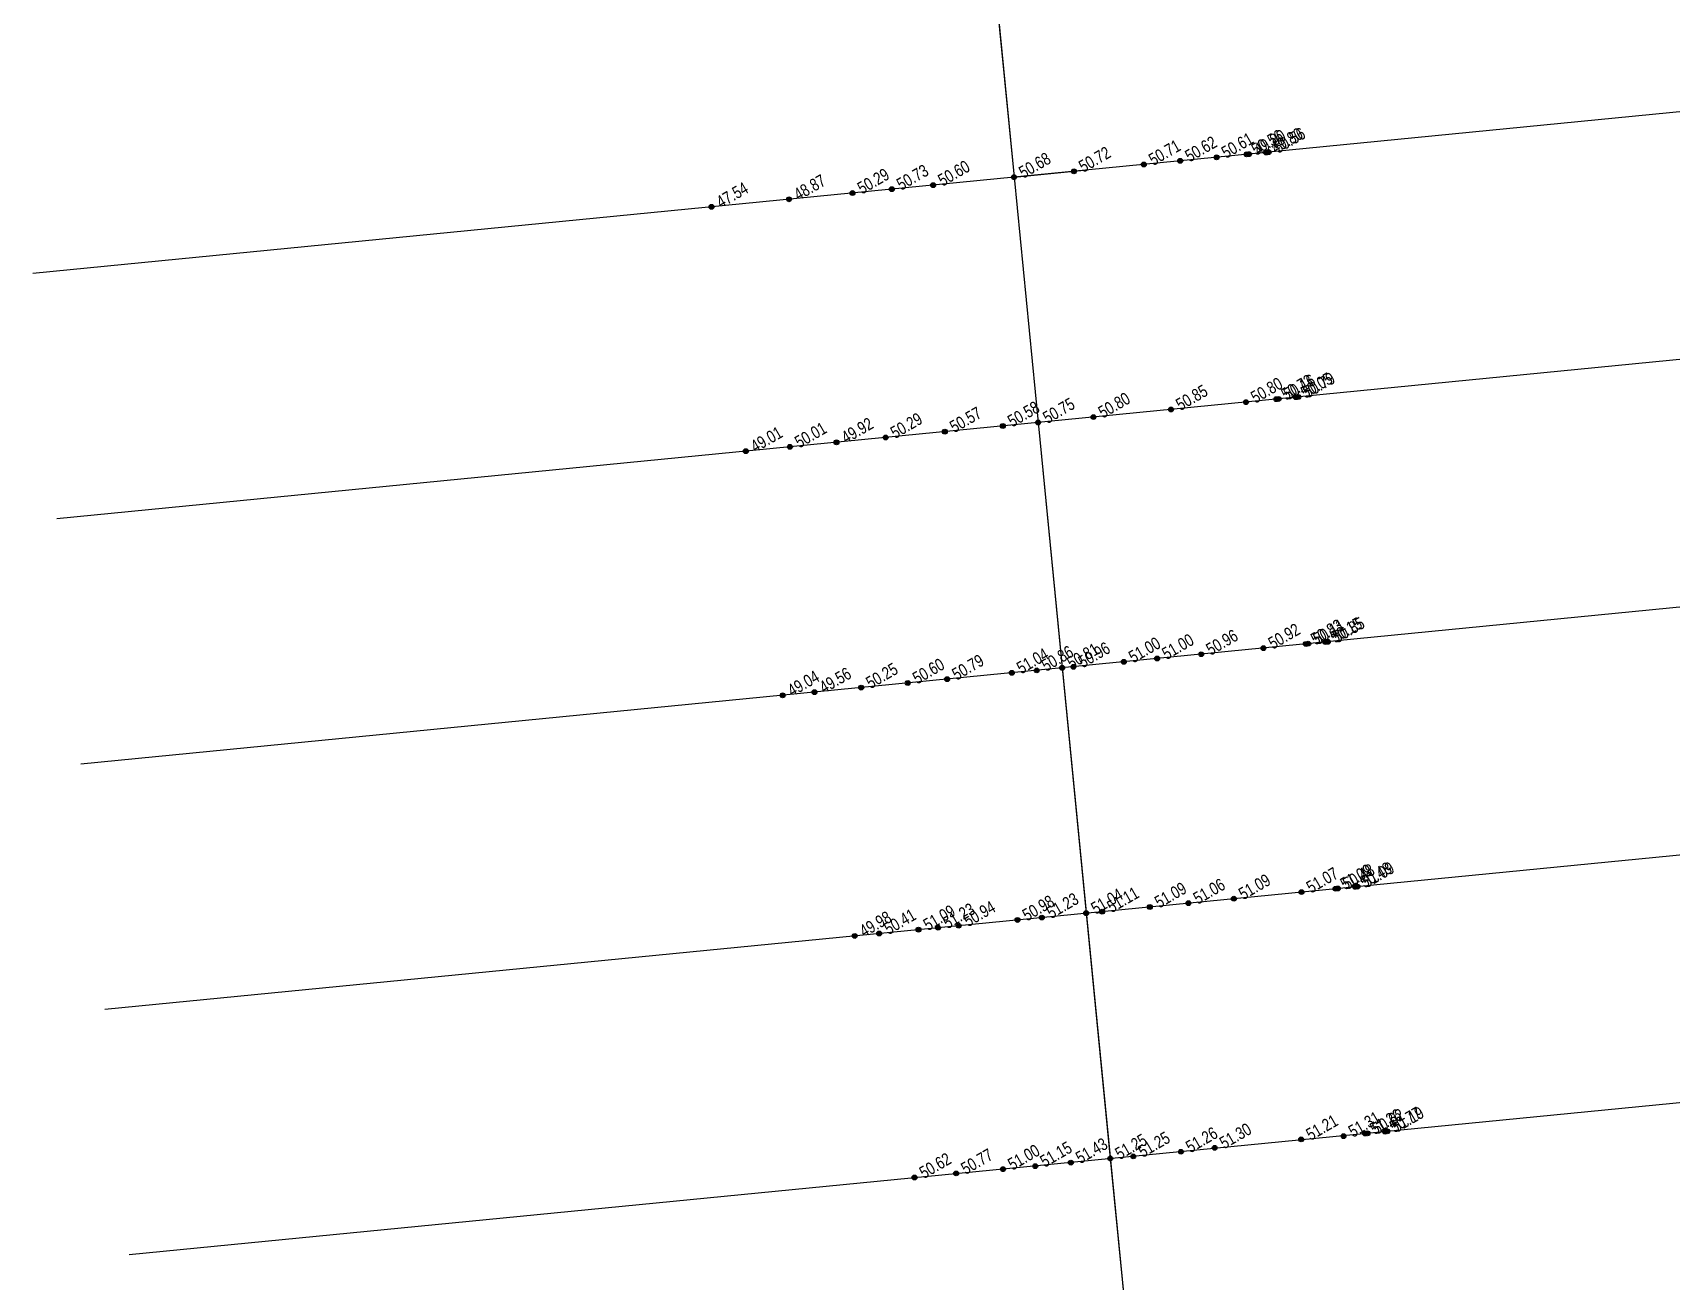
# Model space of a CAD drawing. Extents: x 573566 to 573687, y 784817 to 785043.
# Drawn here: x 573573.4 to 573639.9, y 784875.8 to 784926.4 of the extents above; entities that cross this region are included whole.
import ezdxf
from ezdxf.enums import TextEntityAlignment as Align

# ---------------------------------------------------------------- set-up
doc = ezdxf.new("R2010")
doc.units = 0
doc.header["$LTSCALE"] = 0.5
for name, color, linetype in [('DMX', 6, 'Continuous'), ('GCD', 3, 'Continuous'), ('桩号_S2', 6, 'Continuous'), ('自绘中线', 7, 'Continuous'), ('道路中线_S2', 6, 'Continuous')]:
    doc.layers.add(name, color=color, linetype=linetype)
doc.styles.add('EICAD', font='fsdb_e.shx', dxfattribs={"width": 0.707, "height": 2, "bigfont": 'tjhzf.shx'})

# ---------------------------------------------------------------- blocks, each defined once
blk = doc.blocks.new('gc200')
h = blk.add_hatch(color=0)
edge = h.paths.add_edge_path()
edge.add_arc((0, 0), 0.196, 0, 360)
at = {"color": 0}
blk.add_circle((0, 0), 0.196, dxfattribs=at)

msp = doc.modelspace()

# ---------------------------------------------------------------- linework, layer by layer
at = {"layer": 'DMX'}
for p, q in [((573653.013, 784924.487), (573573.395, 784916.675)), ((573653.989, 784914.535), (573574.372, 784906.723)), ((573654.966, 784904.583), (573575.348, 784896.77)), ((573655.942, 784894.63), (573576.325, 784886.818)), ((573656.919, 784884.678), (573577.301, 784876.866))]:
    msp.add_line(p, q, dxfattribs=at)
at = {"layer": '桩号_S2', "linetype": 'Continuous'}
msp.add_lwpolyline([(573613.204, 784920.581), (573616.19, 784920.874)], dxfattribs=at)
at = {"layer": '自绘中线', "linetype": 'Continuous'}
msp.add_lwpolyline([(573612.227, 784930.533), (573613.204, 784920.581), (573614.18, 784910.629), (573620.039, 784850.915), (573622.969, 784821.059)], dxfattribs=at)
at = {"layer": '道路中线_S2', "color": 4}
msp.add_lwpolyline([(573607.053, 784983.268), (573613.204, 784920.581), (573615.157, 784900.676), (573616.133, 784890.724), (573617.11, 784880.772), (573618.086, 784870.82), (573619.063, 784860.868), (573620.039, 784850.915), (573621.016, 784840.963), (573621.993, 784831.011), (573622.969, 784821.059)], dxfattribs=at)

# ---------------------------------------------------------------- block references
at = {"layer": 'GCD', "linetype": 'Continuous'}
ref = msp.add_blockref('gc200', (573621.423, 784921.387, 50.607), dxfattribs=dict(at, xscale=0.5, yscale=0.5, zscale=0.5, rotation=29.9999999983949))
ref.add_attrib('height', '50.61', dxfattribs={"linetype": 'Continuous', "height": 0.5, "rotation": 30, "style": 'EICAD', "width": 0.8}).set_placement((573621.683, 784921.537, 50.607), align=Align.MIDDLE_LEFT)
ref = msp.add_blockref('gc200', (573622.639, 784921.507, 50.56), dxfattribs=dict(at, xscale=0.5, yscale=0.5, zscale=0.5, rotation=29.9999999983949))
ref.add_attrib('height', '50.56', dxfattribs={"linetype": 'Continuous', "height": 0.5, "rotation": 30, "style": 'EICAD', "width": 0.8}).set_placement((573622.899, 784921.657, 50.56), align=Align.MIDDLE_LEFT)
ref = msp.add_blockref('gc200', (573622.739, 784921.517, 49.8), dxfattribs=dict(at, xscale=0.5, yscale=0.5, zscale=0.5, rotation=29.9999999983949))
ref.add_attrib('height', '49.80', dxfattribs={"linetype": 'Continuous', "height": 0.5, "rotation": 30, "style": 'EICAD', "width": 0.8}).set_placement((573622.999, 784921.667, 49.8), align=Align.MIDDLE_LEFT)
ref = msp.add_blockref('gc200', (573623.436, 784921.585, 49.8), dxfattribs=dict(at, xscale=0.5, yscale=0.5, zscale=0.5, rotation=29.9999999983949))
ref.add_attrib('height', '49.80', dxfattribs={"linetype": 'Continuous', "height": 0.5, "rotation": 30, "style": 'EICAD', "width": 0.8}).set_placement((573623.695, 784921.735, 49.8), align=Align.MIDDLE_LEFT)
ref = msp.add_blockref('gc200', (573623.535, 784921.595, 50.56), dxfattribs=dict(at, xscale=0.5, yscale=0.5, zscale=0.5, rotation=29.9999999983949))
ref.add_attrib('height', '50.56', dxfattribs={"linetype": 'Continuous', "height": 0.5, "rotation": 30, "style": 'EICAD', "width": 0.8}).set_placement((573623.795, 784921.745, 50.56), align=Align.MIDDLE_LEFT)
ref = msp.add_blockref('gc200', (573615.635, 784920.819, 50.715), dxfattribs=dict(at, xscale=0.5, yscale=0.5, zscale=0.5, rotation=29.9999999983949))
ref.add_attrib('height', '50.72', dxfattribs={"linetype": 'Continuous', "height": 0.5, "rotation": 30, "style": 'EICAD', "width": 0.8}).set_placement((573615.895, 784920.969, 50.715), align=Align.MIDDLE_LEFT)
ref = msp.add_blockref('gc200', (573618.473, 784921.098, 50.705), dxfattribs=dict(at, xscale=0.5, yscale=0.5, zscale=0.5, rotation=29.9999999983949))
ref.add_attrib('height', '50.71', dxfattribs={"linetype": 'Continuous', "height": 0.5, "rotation": 30, "style": 'EICAD', "width": 0.8}).set_placement((573618.733, 784921.248, 50.705), align=Align.MIDDLE_LEFT)
ref = msp.add_blockref('gc200', (573619.946, 784921.243, 50.617), dxfattribs=dict(at, xscale=0.5, yscale=0.5, zscale=0.5, rotation=29.9999999983949))
ref.add_attrib('height', '50.62', dxfattribs={"linetype": 'Continuous', "height": 0.5, "rotation": 30, "style": 'EICAD', "width": 0.8}).set_placement((573620.206, 784921.393, 50.617), align=Align.MIDDLE_LEFT)
ref = msp.add_blockref('gc200', (573608.245, 784920.094, 50.73), dxfattribs=dict(at, xscale=0.5, yscale=0.5, zscale=0.5, rotation=29.9999999983949))
ref.add_attrib('height', '50.73', dxfattribs={"linetype": 'Continuous', "height": 0.5, "rotation": 30, "style": 'EICAD', "width": 0.8}).set_placement((573608.505, 784920.244, 50.73), align=Align.MIDDLE_LEFT)
ref = msp.add_blockref('gc200', (573609.923, 784920.259, 50.6), dxfattribs=dict(at, xscale=0.5, yscale=0.5, zscale=0.5, rotation=29.9999999983949))
ref.add_attrib('height', '50.60', dxfattribs={"linetype": 'Continuous', "height": 0.5, "rotation": 30, "style": 'EICAD', "width": 0.8}).set_placement((573610.183, 784920.409, 50.6), align=Align.MIDDLE_LEFT)
ref = msp.add_blockref('gc200', (573613.204, 784920.581, 50.676), dxfattribs=dict(at, xscale=0.5, yscale=0.5, zscale=0.5, rotation=29.9999999983949))
ref.add_attrib('height', '50.68', dxfattribs={"linetype": 'Continuous', "height": 0.5, "rotation": 30, "style": 'EICAD', "width": 0.8}).set_placement((573613.464, 784920.731, 50.676), align=Align.MIDDLE_LEFT)
ref = msp.add_blockref('gc200', (573600.931, 784919.377, 47.54), dxfattribs=dict(at, xscale=0.5, yscale=0.5, zscale=0.5, rotation=29.9999999983949))
ref.add_attrib('height', '47.54', dxfattribs={"linetype": 'Continuous', "height": 0.5, "rotation": 30, "style": 'EICAD', "width": 0.8}).set_placement((573601.191, 784919.527, 47.54), align=Align.MIDDLE_LEFT)
ref = msp.add_blockref('gc200', (573604.074, 784919.685, 48.87), dxfattribs=dict(at, xscale=0.5, yscale=0.5, zscale=0.5, rotation=29.9999999983949))
ref.add_attrib('height', '48.87', dxfattribs={"linetype": 'Continuous', "height": 0.5, "rotation": 30, "style": 'EICAD', "width": 0.8}).set_placement((573604.334, 784919.835, 48.87), align=Align.MIDDLE_LEFT)
ref = msp.add_blockref('gc200', (573606.654, 784919.938, 50.29), dxfattribs=dict(at, xscale=0.5, yscale=0.5, zscale=0.5, rotation=29.9999999983949))
ref.add_attrib('height', '50.29', dxfattribs={"linetype": 'Continuous', "height": 0.5, "rotation": 30, "style": 'EICAD', "width": 0.8}).set_placement((573606.913, 784920.088, 50.29), align=Align.MIDDLE_LEFT)
ref = msp.add_blockref('gc200', (573622.614, 784911.456, 50.8), dxfattribs=dict(at, xscale=0.5, yscale=0.5, zscale=0.5, rotation=29.9999999983949))
ref.add_attrib('height', '50.80', dxfattribs={"linetype": 'Continuous', "height": 0.5, "rotation": 30, "style": 'EICAD', "width": 0.8}).set_placement((573622.873, 784911.606, 50.804), align=Align.MIDDLE_LEFT)
ref = msp.add_blockref('gc200', (573623.844, 784911.577, 50.726), dxfattribs=dict(at, xscale=0.5, yscale=0.5, zscale=0.5, rotation=29.9999999983949))
ref.add_attrib('height', '50.73', dxfattribs={"linetype": 'Continuous', "height": 0.5, "rotation": 30, "style": 'EICAD', "width": 0.8}).set_placement((573624.104, 784911.727, 50.726), align=Align.MIDDLE_LEFT)
ref = msp.add_blockref('gc200', (573623.941, 784911.586, 50.16), dxfattribs=dict(at, xscale=0.5, yscale=0.5, zscale=0.5, rotation=29.9999999983949))
ref.add_attrib('height', '50.16', dxfattribs={"linetype": 'Continuous', "height": 0.5, "rotation": 30, "style": 'EICAD', "width": 0.8}).set_placement((573624.201, 784911.736, 50.726), align=Align.MIDDLE_LEFT)
ref = msp.add_blockref('gc200', (573624.639, 784911.655, 50.05), dxfattribs=dict(at, xscale=0.5, yscale=0.5, zscale=0.5, rotation=29.9999999983949))
ref.add_attrib('height', '50.05', dxfattribs={"linetype": 'Continuous', "height": 0.5, "rotation": 30, "style": 'EICAD', "width": 0.8}).set_placement((573624.899, 784911.805, 51.615), align=Align.MIDDLE_LEFT)
ref = msp.add_blockref('gc200', (573624.737, 784911.665, 50.79), dxfattribs=dict(at, xscale=0.5, yscale=0.5, zscale=0.5, rotation=29.9999999983949))
ref.add_attrib('height', '50.79', dxfattribs={"linetype": 'Continuous', "height": 0.5, "rotation": 30, "style": 'EICAD', "width": 0.8}).set_placement((573624.997, 784911.815, 51.615), align=Align.MIDDLE_LEFT)
ref = msp.add_blockref('gc200', (573616.426, 784910.849, 50.8), dxfattribs=dict(at, xscale=0.5, yscale=0.5, zscale=0.5, rotation=29.9999999983949))
ref.add_attrib('height', '50.80', dxfattribs={"linetype": 'Continuous', "height": 0.5, "rotation": 30, "style": 'EICAD', "width": 0.8}).set_placement((573616.686, 784910.999, 50.801), align=Align.MIDDLE_LEFT)
ref = msp.add_blockref('gc200', (573619.574, 784911.158, 50.845), dxfattribs=dict(at, xscale=0.5, yscale=0.5, zscale=0.5, rotation=29.9999999983949))
ref.add_attrib('height', '50.85', dxfattribs={"linetype": 'Continuous', "height": 0.5, "rotation": 30, "style": 'EICAD', "width": 0.8}).set_placement((573619.834, 784911.308, 50.845), align=Align.MIDDLE_LEFT)
ref = msp.add_blockref('gc200', (573610.399, 784910.258, 50.565), dxfattribs=dict(at, xscale=0.5, yscale=0.5, zscale=0.5, rotation=29.9999999983949))
ref.add_attrib('height', '50.57', dxfattribs={"linetype": 'Continuous', "height": 0.5, "rotation": 30, "style": 'EICAD', "width": 0.8}).set_placement((573610.659, 784910.408, 50.565), align=Align.MIDDLE_LEFT)
ref = msp.add_blockref('gc200', (573612.75, 784910.488, 50.584), dxfattribs=dict(at, xscale=0.5, yscale=0.5, zscale=0.5, rotation=29.9999999983949))
ref.add_attrib('height', '50.58', dxfattribs={"linetype": 'Continuous', "height": 0.5, "rotation": 30, "style": 'EICAD', "width": 0.8}).set_placement((573613.009, 784910.638, 50.584), align=Align.MIDDLE_LEFT)
ref = msp.add_blockref('gc200', (573614.18, 784910.629, 50.75), dxfattribs=dict(at, xscale=0.5, yscale=0.5, zscale=0.5, rotation=29.9999999983949))
ref.add_attrib('height', '50.75', dxfattribs={"linetype": 'Continuous', "height": 0.5, "rotation": 30, "style": 'EICAD', "width": 0.8}).set_placement((573614.44, 784910.779, 50.75), align=Align.MIDDLE_LEFT)
ref = msp.add_blockref('gc200', (573602.322, 784909.465, 49.01), dxfattribs=dict(at, xscale=0.5, yscale=0.5, zscale=0.5, rotation=29.9999999983949))
ref.add_attrib('height', '49.01', dxfattribs={"linetype": 'Continuous', "height": 0.5, "rotation": 30, "style": 'EICAD', "width": 0.8}).set_placement((573602.582, 784909.615, 50.285), align=Align.MIDDLE_LEFT)
ref = msp.add_blockref('gc200', (573604.113, 784909.641, 50.01), dxfattribs=dict(at, xscale=0.5, yscale=0.5, zscale=0.5, rotation=29.9999999983949))
ref.add_attrib('height', '50.01', dxfattribs={"linetype": 'Continuous', "height": 0.5, "rotation": 30, "style": 'EICAD', "width": 0.8}).set_placement((573604.373, 784909.791, 50.285), align=Align.MIDDLE_LEFT)
ref = msp.add_blockref('gc200', (573606.004, 784909.826, 49.92), dxfattribs=dict(at, xscale=0.5, yscale=0.5, zscale=0.5, rotation=29.9999999983949))
ref.add_attrib('height', '49.92', dxfattribs={"linetype": 'Continuous', "height": 0.5, "rotation": 30, "style": 'EICAD', "width": 0.8}).set_placement((573606.264, 784909.976, 50.285), align=Align.MIDDLE_LEFT)
ref = msp.add_blockref('gc200', (573607.995, 784910.022, 50.285), dxfattribs=dict(at, xscale=0.5, yscale=0.5, zscale=0.5, rotation=29.9999999983949))
ref.add_attrib('height', '50.29', dxfattribs={"linetype": 'Continuous', "height": 0.5, "rotation": 30, "style": 'EICAD', "width": 0.8}).set_placement((573608.255, 784910.172, 50.285), align=Align.MIDDLE_LEFT)
ref = msp.add_blockref('gc200', (573623.323, 784901.478, 50.916), dxfattribs=dict(at, xscale=0.5, yscale=0.5, zscale=0.5, rotation=29.9999999983949))
ref.add_attrib('height', '50.92', dxfattribs={"linetype": 'Continuous', "height": 0.5, "rotation": 30, "style": 'EICAD', "width": 0.8}).set_placement((573623.583, 784901.628, 50.916), align=Align.MIDDLE_LEFT)
ref = msp.add_blockref('gc200', (573625.045, 784901.647, 50.83), dxfattribs=dict(at, xscale=0.5, yscale=0.5, zscale=0.5, rotation=29.9999999983949))
ref.add_attrib('height', '50.83', dxfattribs={"linetype": 'Continuous', "height": 0.5, "rotation": 30, "style": 'EICAD', "width": 0.8}).set_placement((573625.305, 784901.797, 50.726), align=Align.MIDDLE_LEFT)
ref = msp.add_blockref('gc200', (573625.143, 784901.656, 50.11), dxfattribs=dict(at, xscale=0.5, yscale=0.5, zscale=0.5, rotation=29.9999999983949))
ref.add_attrib('height', '50.11', dxfattribs={"linetype": 'Continuous', "height": 0.5, "rotation": 30, "style": 'EICAD', "width": 0.8}).set_placement((573625.403, 784901.806, 50.726), align=Align.MIDDLE_LEFT)
ref = msp.add_blockref('gc200', (573625.839, 784901.725, 50.15), dxfattribs=dict(at, xscale=0.5, yscale=0.5, zscale=0.5, rotation=29.9999999983949))
ref.add_attrib('height', '50.15', dxfattribs={"linetype": 'Continuous', "height": 0.5, "rotation": 30, "style": 'EICAD', "width": 0.8}).set_placement((573626.099, 784901.875, 51.615), align=Align.MIDDLE_LEFT)
ref = msp.add_blockref('gc200', (573625.938, 784901.734, 50.85), dxfattribs=dict(at, xscale=0.5, yscale=0.5, zscale=0.5, rotation=29.9999999983949))
ref.add_attrib('height', '50.85', dxfattribs={"linetype": 'Continuous', "height": 0.5, "rotation": 30, "style": 'EICAD', "width": 0.8}).set_placement((573626.198, 784901.884, 51.615), align=Align.MIDDLE_LEFT)
ref = msp.add_blockref('gc200', (573617.659, 784900.922, 51), dxfattribs=dict(at, xscale=0.5, yscale=0.5, zscale=0.5, rotation=29.9999999983949))
ref.add_attrib('height', '51.00', dxfattribs={"linetype": 'Continuous', "height": 0.5, "rotation": 30, "style": 'EICAD', "width": 0.8}).set_placement((573617.919, 784901.072, 51.002), align=Align.MIDDLE_LEFT)
ref = msp.add_blockref('gc200', (573619.011, 784901.055, 51), dxfattribs=dict(at, xscale=0.5, yscale=0.5, zscale=0.5, rotation=29.9999999983949))
ref.add_attrib('height', '51.00', dxfattribs={"linetype": 'Continuous', "height": 0.5, "rotation": 30, "style": 'EICAD', "width": 0.8}).set_placement((573619.271, 784901.205, 51.002), align=Align.MIDDLE_LEFT)
ref = msp.add_blockref('gc200', (573620.8, 784901.23, 50.957), dxfattribs=dict(at, xscale=0.5, yscale=0.5, zscale=0.5, rotation=29.9999999983949))
ref.add_attrib('height', '50.96', dxfattribs={"linetype": 'Continuous', "height": 0.5, "rotation": 30, "style": 'EICAD', "width": 0.8}).set_placement((573621.06, 784901.38, 50.957), align=Align.MIDDLE_LEFT)
ref = msp.add_blockref('gc200', (573610.493, 784900.219, 50.785), dxfattribs=dict(at, xscale=0.5, yscale=0.5, zscale=0.5, rotation=29.9999999983949))
ref.add_attrib('height', '50.79', dxfattribs={"linetype": 'Continuous', "height": 0.5, "rotation": 30, "style": 'EICAD', "width": 0.8}).set_placement((573610.752, 784900.369, 50.785), align=Align.MIDDLE_LEFT)
ref = msp.add_blockref('gc200', (573613.116, 784900.476, 51.035), dxfattribs=dict(at, xscale=0.5, yscale=0.5, zscale=0.5, rotation=29.9999999983949))
ref.add_attrib('height', '51.04', dxfattribs={"linetype": 'Continuous', "height": 0.5, "rotation": 30, "style": 'EICAD', "width": 0.8}).set_placement((573613.375, 784900.626, 51.035), align=Align.MIDDLE_LEFT)
ref = msp.add_blockref('gc200', (573614.125, 784900.575, 50.864), dxfattribs=dict(at, xscale=0.5, yscale=0.5, zscale=0.5, rotation=29.9999999983949))
ref.add_attrib('height', '50.86', dxfattribs={"linetype": 'Continuous', "height": 0.5, "rotation": 30, "style": 'EICAD', "width": 0.8}).set_placement((573614.384, 784900.725, 50.864), align=Align.MIDDLE_LEFT)
ref = msp.add_blockref('gc200', (573615.157, 784900.676, 50.81), dxfattribs=dict(at, xscale=0.5, yscale=0.5, zscale=0.5, rotation=29.9999999983949))
ref.add_attrib('height', '50.81', dxfattribs={"linetype": 'Continuous', "height": 0.5, "rotation": 30, "style": 'EICAD', "width": 0.8}).set_placement((573615.417, 784900.827, 50.81), align=Align.MIDDLE_LEFT)
ref = msp.add_blockref('gc200', (573615.614, 784900.721, 50.956), dxfattribs=dict(at, xscale=0.5, yscale=0.5, zscale=0.5, rotation=29.9999999983949))
ref.add_attrib('height', '50.96', dxfattribs={"linetype": 'Continuous', "height": 0.5, "rotation": 30, "style": 'EICAD', "width": 0.8}).set_placement((573615.874, 784900.871, 50.956), align=Align.MIDDLE_LEFT)
ref = msp.add_blockref('gc200', (573603.818, 784899.564, 49.04), dxfattribs=dict(at, xscale=0.5, yscale=0.5, zscale=0.5, rotation=29.9999999983949))
ref.add_attrib('height', '49.04', dxfattribs={"linetype": 'Continuous', "height": 0.5, "rotation": 30, "style": 'EICAD', "width": 0.8}).set_placement((573604.077, 784899.714, 50.596), align=Align.MIDDLE_LEFT)
ref = msp.add_blockref('gc200', (573605.111, 784899.691, 49.56), dxfattribs=dict(at, xscale=0.5, yscale=0.5, zscale=0.5, rotation=29.9999999983949))
ref.add_attrib('height', '49.56', dxfattribs={"linetype": 'Continuous', "height": 0.5, "rotation": 30, "style": 'EICAD', "width": 0.8}).set_placement((573605.371, 784899.841, 50.596), align=Align.MIDDLE_LEFT)
ref = msp.add_blockref('gc200', (573607.002, 784899.876, 50.25), dxfattribs=dict(at, xscale=0.5, yscale=0.5, zscale=0.5, rotation=29.9999999983949))
ref.add_attrib('height', '50.25', dxfattribs={"linetype": 'Continuous', "height": 0.5, "rotation": 30, "style": 'EICAD', "width": 0.8}).set_placement((573607.262, 784900.026, 50.596), align=Align.MIDDLE_LEFT)
ref = msp.add_blockref('gc200', (573608.893, 784900.062, 50.6), dxfattribs=dict(at, xscale=0.5, yscale=0.5, zscale=0.5, rotation=29.9999999983949))
ref.add_attrib('height', '50.60', dxfattribs={"linetype": 'Continuous', "height": 0.5, "rotation": 30, "style": 'EICAD', "width": 0.8}).set_placement((573609.153, 784900.212, 50.596), align=Align.MIDDLE_LEFT)
ref = msp.add_blockref('gc200', (573624.87, 784891.581, 51.068), dxfattribs=dict(at, xscale=0.5, yscale=0.5, zscale=0.5, rotation=29.9999999983949))
ref.add_attrib('height', '51.07', dxfattribs={"linetype": 'Continuous', "height": 0.5, "rotation": 30, "style": 'EICAD', "width": 0.8}).set_placement((573625.129, 784891.731, 51.068), align=Align.MIDDLE_LEFT)
ref = msp.add_blockref('gc200', (573626.244, 784891.716, 51.09), dxfattribs=dict(at, xscale=0.5, yscale=0.5, zscale=0.5, rotation=29.9999999983949))
ref.add_attrib('height', '51.09', dxfattribs={"linetype": 'Continuous', "height": 0.5, "rotation": 30, "style": 'EICAD', "width": 0.8}).set_placement((573626.504, 784891.866, 51.615), align=Align.MIDDLE_LEFT)
ref = msp.add_blockref('gc200', (573626.344, 784891.726, 50.48), dxfattribs=dict(at, xscale=0.5, yscale=0.5, zscale=0.5, rotation=29.9999999983949))
ref.add_attrib('height', '50.48', dxfattribs={"linetype": 'Continuous', "height": 0.5, "rotation": 30, "style": 'EICAD', "width": 0.8}).set_placement((573626.603, 784891.876, 51.615), align=Align.MIDDLE_LEFT)
ref = msp.add_blockref('gc200', (573627.04, 784891.794, 50.48), dxfattribs=dict(at, xscale=0.5, yscale=0.5, zscale=0.5, rotation=29.9999999983949))
ref.add_attrib('height', '50.48', dxfattribs={"linetype": 'Continuous', "height": 0.5, "rotation": 30, "style": 'EICAD', "width": 0.8}).set_placement((573627.3, 784891.944, 51.615), align=Align.MIDDLE_LEFT)
ref = msp.add_blockref('gc200', (573627.14, 784891.804, 51.09), dxfattribs=dict(at, xscale=0.5, yscale=0.5, zscale=0.5, rotation=29.9999999983949))
ref.add_attrib('height', '51.09', dxfattribs={"linetype": 'Continuous', "height": 0.5, "rotation": 30, "style": 'EICAD', "width": 0.8}).set_placement((573627.4, 784891.954, 51.615), align=Align.MIDDLE_LEFT)
ref = msp.add_blockref('gc200', (573618.715, 784890.978, 51.085), dxfattribs=dict(at, xscale=0.5, yscale=0.5, zscale=0.5, rotation=29.9999999983949))
ref.add_attrib('height', '51.09', dxfattribs={"linetype": 'Continuous', "height": 0.5, "rotation": 30, "style": 'EICAD', "width": 0.8}).set_placement((573618.974, 784891.128, 51.085), align=Align.MIDDLE_LEFT)
ref = msp.add_blockref('gc200', (573620.28, 784891.131, 51.063), dxfattribs=dict(at, xscale=0.5, yscale=0.5, zscale=0.5, rotation=29.9999999983949))
ref.add_attrib('height', '51.06', dxfattribs={"linetype": 'Continuous', "height": 0.5, "rotation": 30, "style": 'EICAD', "width": 0.8}).set_placement((573620.54, 784891.281, 51.063), align=Align.MIDDLE_LEFT)
ref = msp.add_blockref('gc200', (573622.121, 784891.312, 51.086), dxfattribs=dict(at, xscale=0.5, yscale=0.5, zscale=0.5, rotation=29.9999999983949))
ref.add_attrib('height', '51.09', dxfattribs={"linetype": 'Continuous', "height": 0.5, "rotation": 30, "style": 'EICAD', "width": 0.8}).set_placement((573622.38, 784891.462, 51.086), align=Align.MIDDLE_LEFT)
ref = msp.add_blockref('gc200', (573610.124, 784890.135, 51.227), dxfattribs=dict(at, xscale=0.5, yscale=0.5, zscale=0.5, rotation=29.9999999983949))
ref.add_attrib('height', '51.23', dxfattribs={"linetype": 'Continuous', "height": 0.5, "rotation": 30, "style": 'EICAD', "width": 0.8}).set_placement((573610.384, 784890.285, 51.227), align=Align.MIDDLE_LEFT)
ref = msp.add_blockref('gc200', (573610.961, 784890.217, 50.941), dxfattribs=dict(at, xscale=0.5, yscale=0.5, zscale=0.5, rotation=29.9999999983949))
ref.add_attrib('height', '50.94', dxfattribs={"linetype": 'Continuous', "height": 0.5, "rotation": 30, "style": 'EICAD', "width": 0.8}).set_placement((573611.221, 784890.367, 50.941), align=Align.MIDDLE_LEFT)
ref = msp.add_blockref('gc200', (573613.347, 784890.451, 50.983), dxfattribs=dict(at, xscale=0.5, yscale=0.5, zscale=0.5, rotation=29.9999999983949))
ref.add_attrib('height', '50.98', dxfattribs={"linetype": 'Continuous', "height": 0.5, "rotation": 30, "style": 'EICAD', "width": 0.8}).set_placement((573613.607, 784890.601, 50.983), align=Align.MIDDLE_LEFT)
ref = msp.add_blockref('gc200', (573614.335, 784890.548, 51.23), dxfattribs=dict(at, xscale=0.5, yscale=0.5, zscale=0.5, rotation=29.9999999983949))
ref.add_attrib('height', '51.23', dxfattribs={"linetype": 'Continuous', "height": 0.5, "rotation": 30, "style": 'EICAD', "width": 0.8}).set_placement((573614.594, 784890.698, 51.23), align=Align.MIDDLE_LEFT)
ref = msp.add_blockref('gc200', (573616.133, 784890.724, 51.04), dxfattribs=dict(at, xscale=0.5, yscale=0.5, zscale=0.5, rotation=29.9999999983949))
ref.add_attrib('height', '51.04', dxfattribs={"linetype": 'Continuous', "height": 0.5, "rotation": 30, "style": 'EICAD', "width": 0.8}).set_placement((573616.393, 784890.874, 51.04), align=Align.MIDDLE_LEFT)
ref = msp.add_blockref('gc200', (573616.782, 784890.788, 51.105), dxfattribs=dict(at, xscale=0.5, yscale=0.5, zscale=0.5, rotation=29.9999999983949))
ref.add_attrib('height', '51.11', dxfattribs={"linetype": 'Continuous', "height": 0.5, "rotation": 30, "style": 'EICAD', "width": 0.8}).set_placement((573617.042, 784890.938, 51.105), align=Align.MIDDLE_LEFT)
ref = msp.add_blockref('gc200', (573606.74, 784889.803, 49.98), dxfattribs=dict(at, xscale=0.5, yscale=0.5, zscale=0.5, rotation=29.9999999983949))
ref.add_attrib('height', '49.98', dxfattribs={"linetype": 'Continuous', "height": 0.5, "rotation": 30, "style": 'EICAD', "width": 0.8}).set_placement((573607, 784889.953, 50.596), align=Align.MIDDLE_LEFT)
ref = msp.add_blockref('gc200', (573607.735, 784889.9, 50.41), dxfattribs=dict(at, xscale=0.5, yscale=0.5, zscale=0.5, rotation=29.9999999983949))
ref.add_attrib('height', '50.41', dxfattribs={"linetype": 'Continuous', "height": 0.5, "rotation": 30, "style": 'EICAD', "width": 0.8}).set_placement((573607.995, 784890.05, 50.596), align=Align.MIDDLE_LEFT)
ref = msp.add_blockref('gc200', (573609.328, 784890.057, 51.09), dxfattribs=dict(at, xscale=0.5, yscale=0.5, zscale=0.5, rotation=29.9999999983949))
ref.add_attrib('height', '51.09', dxfattribs={"linetype": 'Continuous', "height": 0.5, "rotation": 30, "style": 'EICAD', "width": 0.8}).set_placement((573609.588, 784890.207, 50.596), align=Align.MIDDLE_LEFT)
ref = msp.add_blockref('gc200', (573624.856, 784881.55, 51.214), dxfattribs=dict(at, xscale=0.5, yscale=0.5, zscale=0.5, rotation=29.9999999983949))
ref.add_attrib('height', '51.21', dxfattribs={"linetype": 'Continuous', "height": 0.5, "rotation": 30, "style": 'EICAD', "width": 0.8}).set_placement((573625.116, 784881.7, 51.214), align=Align.MIDDLE_LEFT)
ref = msp.add_blockref('gc200', (573626.575, 784881.678, 51.306), dxfattribs=dict(at, xscale=0.5, yscale=0.5, zscale=0.5, rotation=29.9999999983949))
ref.add_attrib('height', '51.31', dxfattribs={"linetype": 'Continuous', "height": 0.5, "rotation": 30, "style": 'EICAD', "width": 0.8}).set_placement((573626.835, 784881.828, 51.306), align=Align.MIDDLE_LEFT)
ref = msp.add_blockref('gc200', (573627.449, 784881.787, 51.26), dxfattribs=dict(at, xscale=0.5, yscale=0.5, zscale=0.5, rotation=29.9999999983949))
ref.add_attrib('height', '51.26', dxfattribs={"linetype": 'Continuous', "height": 0.5, "rotation": 30, "style": 'EICAD', "width": 0.8}).set_placement((573627.708, 784881.937, 51.615), align=Align.MIDDLE_LEFT)
ref = msp.add_blockref('gc200', (573627.546, 784881.796, 50.62), dxfattribs=dict(at, xscale=0.5, yscale=0.5, zscale=0.5, rotation=29.9999999983949))
ref.add_attrib('height', '50.62', dxfattribs={"linetype": 'Continuous', "height": 0.5, "rotation": 30, "style": 'EICAD', "width": 0.8}).set_placement((573627.806, 784881.946, 51.615), align=Align.MIDDLE_LEFT)
ref = msp.add_blockref('gc200', (573628.245, 784881.865, 50.77), dxfattribs=dict(at, xscale=0.5, yscale=0.5, zscale=0.5, rotation=29.9999999983949))
ref.add_attrib('height', '50.77', dxfattribs={"linetype": 'Continuous', "height": 0.5, "rotation": 30, "style": 'EICAD', "width": 0.8}).set_placement((573628.505, 784882.015, 51.615), align=Align.MIDDLE_LEFT)
ref = msp.add_blockref('gc200', (573628.345, 784881.875, 51.19), dxfattribs=dict(at, xscale=0.5, yscale=0.5, zscale=0.5, rotation=29.9999999983949))
ref.add_attrib('height', '51.19', dxfattribs={"linetype": 'Continuous', "height": 0.5, "rotation": 30, "style": 'EICAD', "width": 0.8}).set_placement((573628.605, 784882.025, 51.615), align=Align.MIDDLE_LEFT)
ref = msp.add_blockref('gc200', (573618.043, 784880.86, 51.254), dxfattribs=dict(at, xscale=0.5, yscale=0.5, zscale=0.5, rotation=29.9999999983949))
ref.add_attrib('height', '51.25', dxfattribs={"linetype": 'Continuous', "height": 0.5, "rotation": 30, "style": 'EICAD', "width": 0.8}).set_placement((573618.303, 784881.01, 51.254), align=Align.MIDDLE_LEFT)
ref = msp.add_blockref('gc200', (573619.976, 784881.048, 51.255), dxfattribs=dict(at, xscale=0.5, yscale=0.5, zscale=0.5, rotation=29.9999999983949))
ref.add_attrib('height', '51.26', dxfattribs={"linetype": 'Continuous', "height": 0.5, "rotation": 30, "style": 'EICAD', "width": 0.8}).set_placement((573620.236, 784881.198, 51.255), align=Align.MIDDLE_LEFT)
ref = msp.add_blockref('gc200', (573621.347, 784881.209, 51.3), dxfattribs=dict(at, xscale=0.5, yscale=0.5, zscale=0.5, rotation=29.9999999983949))
ref.add_attrib('height', '51.30', dxfattribs={"linetype": 'Continuous', "height": 0.5, "rotation": 30, "style": 'EICAD', "width": 0.8}).set_placement((573621.607, 784881.359, 51.295), align=Align.MIDDLE_LEFT)
ref = msp.add_blockref('gc200', (573610.858, 784880.169, 50.77), dxfattribs=dict(at, xscale=0.5, yscale=0.5, zscale=0.5, rotation=29.9999999983949))
ref.add_attrib('height', '50.77', dxfattribs={"linetype": 'Continuous', "height": 0.5, "rotation": 30, "style": 'EICAD', "width": 0.8}).set_placement((573611.118, 784880.319, 50.77), align=Align.MIDDLE_LEFT)
ref = msp.add_blockref('gc200', (573612.758, 784880.342, 51), dxfattribs=dict(at, xscale=0.5, yscale=0.5, zscale=0.5, rotation=29.9999999983949))
ref.add_attrib('height', '51.00', dxfattribs={"linetype": 'Continuous', "height": 0.5, "rotation": 30, "style": 'EICAD', "width": 0.8}).set_placement((573613.018, 784880.492, 51.003), align=Align.MIDDLE_LEFT)
ref = msp.add_blockref('gc200', (573614.066, 784880.461, 51.152), dxfattribs=dict(at, xscale=0.5, yscale=0.5, zscale=0.5, rotation=29.9999999983949))
ref.add_attrib('height', '51.15', dxfattribs={"linetype": 'Continuous', "height": 0.5, "rotation": 30, "style": 'EICAD', "width": 0.8}).set_placement((573614.326, 784880.611, 51.152), align=Align.MIDDLE_LEFT)
ref = msp.add_blockref('gc200', (573615.51, 784880.608, 51.428), dxfattribs=dict(at, xscale=0.5, yscale=0.5, zscale=0.5, rotation=29.9999999983949))
ref.add_attrib('height', '51.43', dxfattribs={"linetype": 'Continuous', "height": 0.5, "rotation": 30, "style": 'EICAD', "width": 0.8}).set_placement((573615.77, 784880.758, 51.428), align=Align.MIDDLE_LEFT)
ref = msp.add_blockref('gc200', (573617.11, 784880.772, 51.25), dxfattribs=dict(at, xscale=0.5, yscale=0.5, zscale=0.5, rotation=29.9999999983949))
ref.add_attrib('height', '51.25', dxfattribs={"linetype": 'Continuous', "height": 0.5, "rotation": 30, "style": 'EICAD', "width": 0.8}).set_placement((573617.37, 784880.922, 51.25), align=Align.MIDDLE_LEFT)
ref = msp.add_blockref('gc200', (573609.166, 784880.003, 50.62), dxfattribs=dict(at, xscale=0.5, yscale=0.5, zscale=0.5, rotation=29.9999999983949))
ref.add_attrib('height', '50.62', dxfattribs={"linetype": 'Continuous', "height": 0.5, "rotation": 30, "style": 'EICAD', "width": 0.8}).set_placement((573609.426, 784880.153, 50.77), align=Align.MIDDLE_LEFT)

doc.saveas('drawing.dxf')
